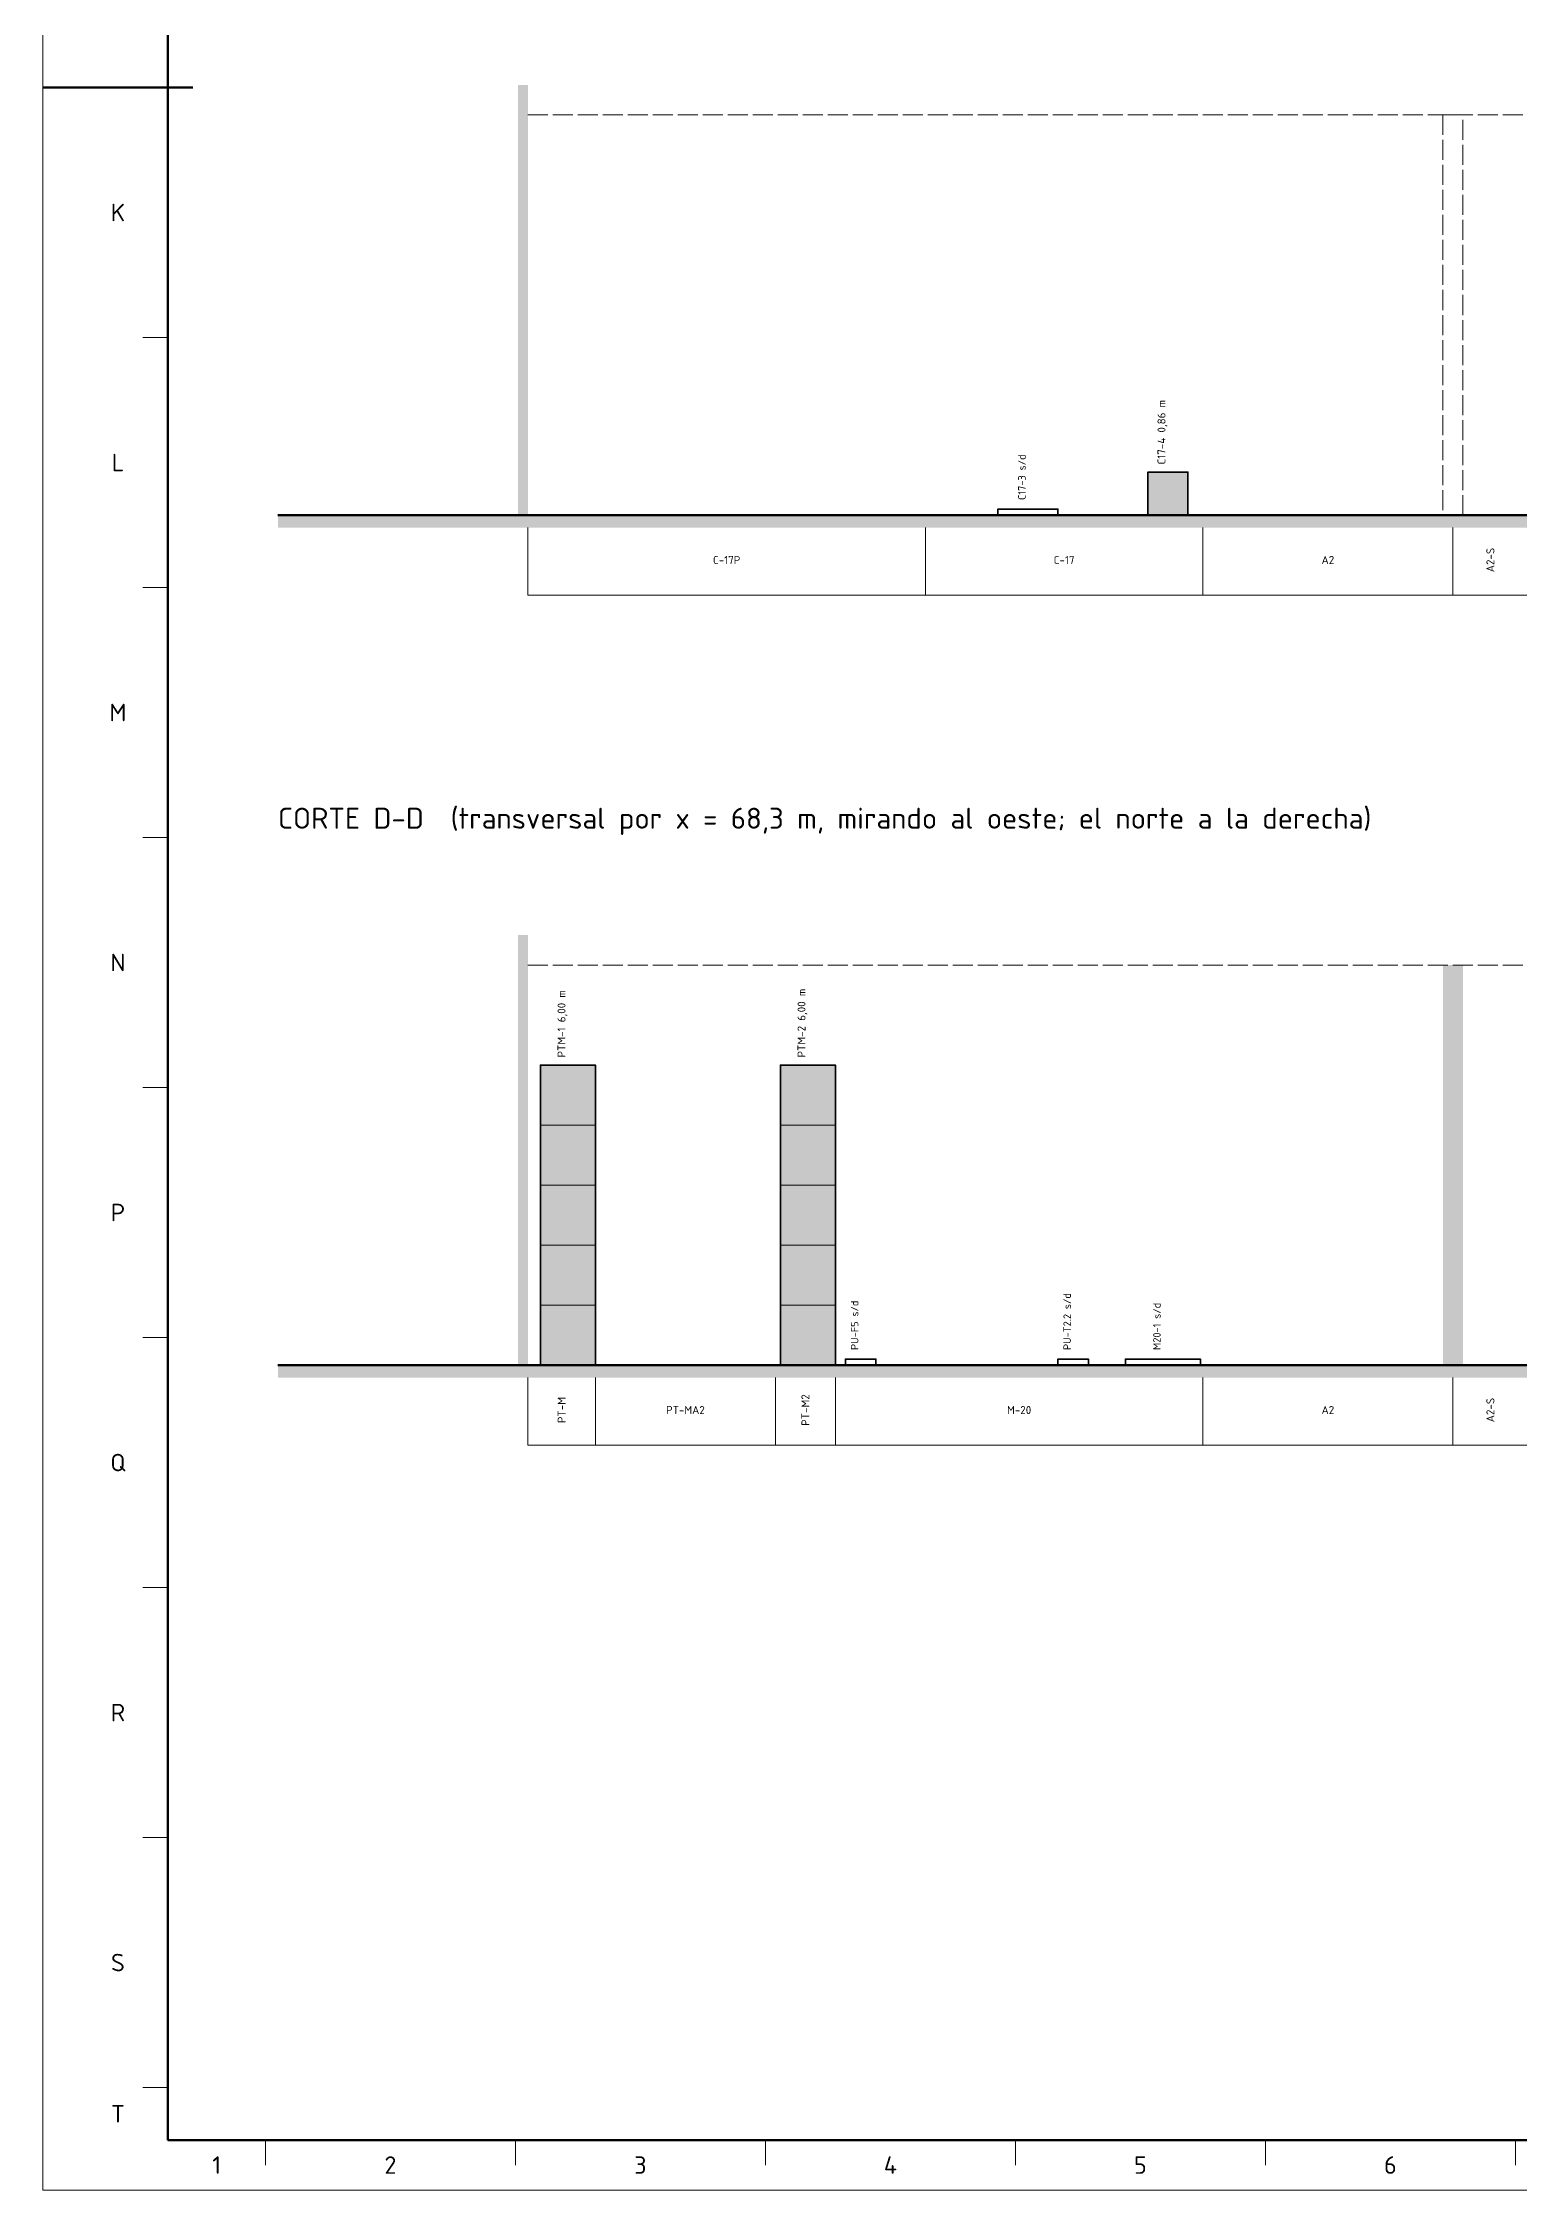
# Model space of a CAD drawing. Header units: millimetres. Extents: x 0 to 1227, y 0 to 841.
# Drawn here: x 0 to 295.2, y 0 to 429.4 of the extents above; entities that cross this region are included whole.
import ezdxf
from ezdxf.enums import TextEntityAlignment as Align

# ---------------------------------------------------------------- set-up
doc = ezdxf.new("R2010")
doc.units = ezdxf.units.MM
doc.linetypes.add('IRAM-E-TRAZOS', pattern=[5, 4, -1])
for name, color, linetype, lineweight in [('06-TEXTO', 7, 'CONTINUOUS', 25), ('07-RECUADRO', 7, 'CONTINUOUS', 70), ('08-FINA', 5, 'CONTINUOUS', 18), ('A-COLUMNA', 7, 'CONTINUOUS', 50), ('A-COTA', 7, 'CONTINUOUS', 18), ('A-EQUIPO-FINO', 8, 'CONTINUOUS', 13), ('A-EQUIPO-OCULTO', 8, 'IRAM-E-TRAZOS', 13), ('A-EQUIPO-RELLENO', 9, 'CONTINUOUS', 13), ('A-MURO', 7, 'CONTINUOUS', 50), ('A-RELLENO', 9, 'CONTINUOUS', 13), ('A-TEXTO', 7, 'CONTINUOUS', 18)]:
    doc.layers.add(name, color=color, linetype=linetype, lineweight=lineweight)
doc.layers.add('A-EQUIPO', color=30, linetype='CONTINUOUS', lineweight=35, true_color=0xe67800)
doc.styles.add('ISO3098', font='isocpeur.ttf')

msp = doc.modelspace()

# ---------------------------------------------------------------- hatches: boundary and pattern name
at = {"layer": 'A-COLUMNA', "true_color": 0x000000}
h = msp.add_hatch(color=7, dxfattribs=at)
h.dxf.hatch_style = 1
h.paths.add_polyline_path([(280, 165), (284, 165), (284, 245), (280, 245)])
at = {"layer": 'A-EQUIPO-RELLENO', "true_color": 0xfff8f0}
h = msp.add_hatch(color=7, dxfattribs=at)
h.dxf.hatch_style = 1
h.paths.add_polyline_path([(221, 335), (229, 335), (229, 343.6), (221, 343.6)])
h = msp.add_hatch(color=7, dxfattribs=at)
h.dxf.hatch_style = 1
h.paths.add_polyline_path([(99.5, 165), (110.5, 165), (110.5, 225), (99.5, 225)])
h = msp.add_hatch(color=7, dxfattribs=at)
h.dxf.hatch_style = 1
h.paths.add_polyline_path([(147.5, 165), (158.5, 165), (158.5, 225), (147.5, 225)])
at = {"layer": 'A-MURO', "true_color": 0x464646}
h = msp.add_hatch(color=7, dxfattribs=at)
h.dxf.hatch_style = 1
h.paths.add_polyline_path([(97, 335), (95, 335), (95, 421), (97, 421)])
h = msp.add_hatch(color=7, dxfattribs=at)
h.dxf.hatch_style = 1
h.paths.add_polyline_path([(97, 165), (95, 165), (95, 251), (97, 251)])
at = {"layer": 'A-RELLENO', "true_color": 0xc8c8c8}
h = msp.add_hatch(color=7, dxfattribs=at)
h.dxf.hatch_style = 1
h.paths.add_polyline_path([(47, 335), (872, 335), (872, 332.5), (47, 332.5)])
h = msp.add_hatch(color=7, dxfattribs=at)
h.dxf.hatch_style = 1
h.paths.add_polyline_path([(47, 165), (597, 165), (597, 162.5), (47, 162.5)])

# ---------------------------------------------------------------- linework, layer by layer
at = {"layer": '07-RECUADRO'}
msp.add_line((0, 420.5), (30, 420.5), dxfattribs=at)
msp.add_lwpolyline([(25, 10), (1179, 10), (1179, 831), (25, 831)], close=True, dxfattribs=at)
at = {"layer": '08-FINA'}
for p, q in [((25, 370.5), (20, 370.5)), ((25, 320.5), (20, 320.5)), ((25, 270.5), (20, 270.5)), ((25, 220.5), (20, 220.5)), ((25, 170.5), (20, 170.5)), ((25, 120.5), (20, 120.5)), ((25, 70.5), (20, 70.5)), ((25, 20.5), (20, 20.5)), ((44.5, 10), (44.5, 5)), ((94.5, 10), (94.5, 5)), ((144.5, 10), (144.5, 5)), ((194.5, 10), (194.5, 5)), ((244.5, 10), (244.5, 5)), ((294.5, 10), (294.5, 5))]:
    msp.add_line(p, q, dxfattribs=at)
msp.add_lwpolyline([(0, 0), (1189, 0), (1189, 841), (0, 841)], close=True, dxfattribs=at)
at = {"layer": 'A-COTA'}
for p, q in [((97, 332.5), (97, 319)), ((176.5, 332.5), (176.5, 319)), ((232, 332.5), (232, 319)), ((282, 332.5), (282, 319)), ((97, 319), (567, 319)), ((97, 162.5), (97, 149)), ((110.5, 162.5), (110.5, 149)), ((146.5, 162.5), (146.5, 149)), ((158.5, 162.5), (158.5, 149)), ((232, 162.5), (232, 149)), ((282, 162.5), (282, 149)), ((97, 149), (567, 149))]:
    msp.add_line(p, q, dxfattribs=at)
at = {"layer": 'A-EQUIPO'}
for points in [[(221, 335), (229, 335), (229, 343.6), (221, 343.6)], [(191, 335), (203, 335), (203, 336.2), (191, 336.2)], [(99.5, 165), (110.5, 165), (110.5, 225), (99.5, 225)], [(147.5, 165), (158.5, 165), (158.5, 225), (147.5, 225)], [(160.5, 165), (166.6, 165), (166.6, 166.2), (160.5, 166.2)], [(203, 165), (209.1, 165), (209.1, 166.2), (203, 166.2)], [(216.5, 165), (231.5, 165), (231.5, 166.2), (216.5, 166.2)]]:
    msp.add_lwpolyline(points, close=True, dxfattribs=at)
at = {"layer": 'A-EQUIPO-FINO'}
for p, q in [((99.5, 213), (110.5, 213)), ((147.5, 213), (158.5, 213)), ((99.5, 201), (110.5, 201)), ((147.5, 201), (158.5, 201)), ((99.5, 189), (110.5, 189)), ((147.5, 189), (158.5, 189)), ((99.5, 177), (110.5, 177)), ((147.5, 177), (158.5, 177))]:
    msp.add_line(p, q, dxfattribs=at)
at = {"layer": 'A-EQUIPO-OCULTO'}
for p, q in [((97, 415), (567, 415)), ((97, 245), (567, 245))]:
    msp.add_line(p, q, dxfattribs=at)
msp.add_lwpolyline([(280, 335), (284, 335), (284, 415), (280, 415)], close=True, dxfattribs=at)
at = {"layer": 'A-MURO'}
for p, q in [((47, 335), (872, 335)), ((47, 165), (597, 165))]:
    msp.add_line(p, q, dxfattribs=at)

# ---------------------------------------------------------------- texts
at = {"layer": '06-TEXTO', "style": 'ISO3098'}
for s, p in [('K', (15, 395.5)), ('L', (15, 345.5)), ('M', (15, 295.5)), ('N', (15, 245.5)), ('P', (15, 195.5)), ('Q', (15, 145.5)), ('R', (15, 95.5)), ('S', (15, 45.5)), ('T', (15, 15.25)), ('1', (34.75, 5)), ('2', (69.5, 5)), ('3', (119.5, 5)), ('4', (169.5, 5)), ('5', (219.5, 5)), ('6', (269.5, 5))]:
    msp.add_text(s, height=3.5, dxfattribs=at).set_placement(p, align=Align.MIDDLE_CENTER)
at = {"layer": 'A-TEXTO', "style": 'ISO3098'}
for s, height, p in [('C17-4 0,86 m', 1.6, (225, 345.1)), ('C17-3 s/d', 1.5, (197, 338)), ('PTM-1 6,00 m', 1.6, (105, 226.5)), ('PTM-2 6,00 m', 1.6, (153, 226.5)), ('PU-F5 s/d', 1.5, (163.55, 168)), ('PU-T2.2 s/d', 1.5, (206.05, 168)), ('M20-1 s/d', 1.5, (224, 168))]:
    msp.add_text(s, height=height, rotation=90, dxfattribs=at).set_placement(p, align=Align.BOTTOM_LEFT)
for s, p in [('C-17P', (136.75, 326)), ('C-17', (204.25, 326)), ('A2', (257, 326)), ('PT-MA2', (128.5, 156)), ('M-20', (195.25, 156)), ('A2', (257, 156))]:
    msp.add_text(s, height=1.6, dxfattribs=at).set_placement(p, align=Align.MIDDLE_CENTER)
for s, p in [('A2-S', (289.5, 326)), ('PT-M2', (152.5, 156)), ('PT-M', (103.75, 156)), ('A2-S', (289.5, 156))]:
    msp.add_text(s, height=1.6, rotation=90, dxfattribs=at).set_placement(p, align=Align.MIDDLE_CENTER)
msp.add_text('CORTE D-D  (transversal por x = 68,3 m, mirando al oeste; el norte a la derecha)', height=4.2, dxfattribs=at).set_placement((47, 271), align=Align.BOTTOM_LEFT)

doc.saveas('drawing.dxf')
